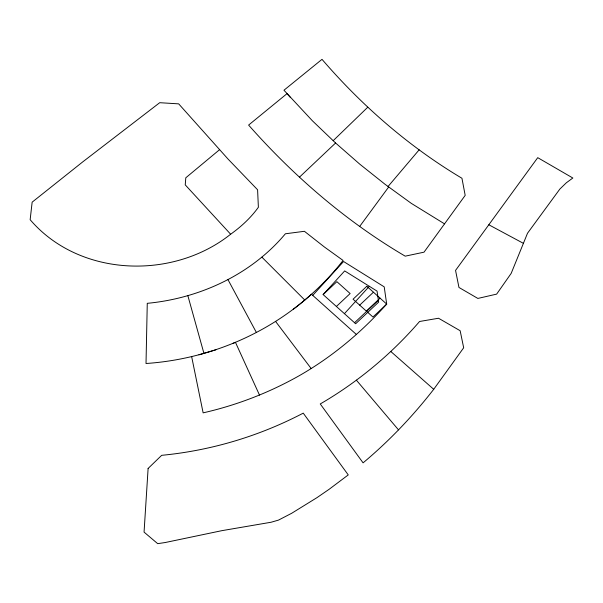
<?xml version="1.0" encoding="UTF-8"?>
<svg xmlns="http://www.w3.org/2000/svg" width="603" height="603" viewBox="0 0 603 603"><rect width="100%" height="100%" fill="white"/><g stroke="black" fill="none" stroke-linecap="round" stroke-linejoin="round"><path stroke-width="0.9" d="M523.404 243.341L527.497 233.263L559.863 189.056L566.368 182.762L572.85 178.013L537.733 157.662L455.551 270.4L458.958 287.45L477.855 298.432L496.646 294.121L511.186 273.363L523.404 243.341L488.829 224.783M444.539 223.864L465.184 195.372L461.943 178.262C409.098 146.808 362.094 105.902 322.01 59.343L283.968 90.224L312.46 120.856L335.592 143.001L359.795 164.182L385.061 184.299L411.284 203.354L444.539 223.864L424.022 252.175L405.208 256.162C346.265 221.505 293.804 176.257 248.609 125.077L287.005 93.661L290.548 97.641M359.622 226.517L388.701 186.968M433.715 389.304L463.677 347.78L460.157 330.73L438.524 318.241L419.56 321.489C391.339 354.217 357.624 382.249 320.253 403.95L363.081 462.848C389.206 441.004 412.821 416.183 433.715 389.304L390.736 351.436M388.053 186.5L419.175 149.8M312.738 295.38L343.567 261.514L384.209 286.855L386.696 304.093C361.461 332.343 332.185 356.87 299.269 375.684C269.24 392.666 236.783 405.208 203.136 412.859L191.626 356.501M323.125 294.588L344.675 270.92L377.056 291.113L378.646 302.111L355.664 323.736L323.125 294.588L336.873 281.661L350.139 293.54L336.391 306.475M344.426 313.666L369.338 286.297M333.188 140.68L367.777 107.206M299.563 177.063L335.592 143.001M359.69 305.141L373.438 292.214M366.322 311.088L380.071 298.153M354.541 322.733L378.382 300.302M219.635 149.627L185.792 177.795L185.242 184.88L230.648 234.22C241.185 226.683 250.81 217.834 258.378 207.266L257.594 189.779L228.024 159.041L178.676 103.859L159.712 102.698L82.717 161.898L32.147 202.163L30.15 219.703C79.332 277.161 172.767 280.335 230.648 234.22M293.277 309.264C311.826 295.146 328.801 278.903 343.062 260.428L324.384 246.981L304.409 231.296L285.377 233.783C251.315 274.508 199.691 298.395 147.268 303.324L146.016 363.496C206.761 359.411 266.209 335.132 311.442 294.219L356.524 334.597M232.464 343.642L235.449 342.316L259.509 395.116M198.96 354.805L215.897 349.808M261.898 257.164L304.786 300.068M356.365 380.146L398.5 429.856M275.556 321.384L311.156 368.531M227.926 279.558L256.335 332.381M187.834 295.583L203.92 353.32M148.112 468.448L144.064 532.117L157.692 543.657L165.214 542.527L221.836 530.67L271.101 522.243L278.496 520.103L291.701 513.266L316.944 497.663L329.14 489.282L348.248 474.915L303.241 413.138C259.267 436.157 211.103 450.577 161.687 455.318L148.112 468.448M366.805 286.274L353.056 299.201L372.956 317.027L386.704 304.093L366.805 286.274"/></g></svg>
